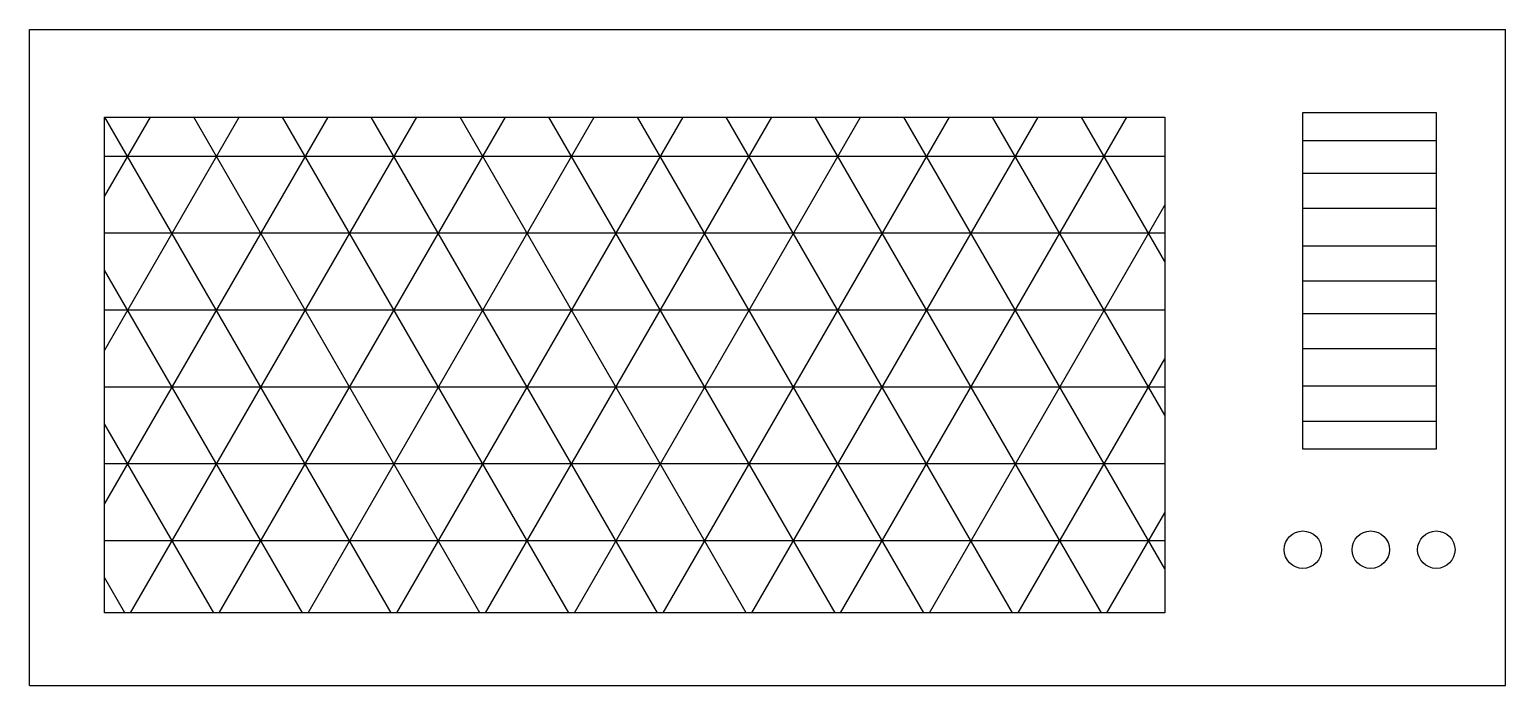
# Model space of a CAD drawing. Header units: millimetres. Extents: x 1738 to 17488, y 11313 to 20600.
# Drawn here: x 4621 to 5341, y 11335 to 11655 of the extents above; entities that cross this region are included whole.
import ezdxf

# ---------------------------------------------------------------- set-up
doc = ezdxf.new("R2010")
doc.units = ezdxf.units.MM

# ---------------------------------------------------------------- blocks, each defined once
blk = doc.blocks.new('A$C4ADA30BC')
at = {"ltscale": 1000}
for p, q in [((0, 0), (0, 320)), ((0, 320), (720, 320)), ((720, 0), (720, 320)), ((36.59, 35.43), (36.59, 277.31)), ((36.59, 88.47), (145.62, 277.31)), ((36.59, 277.31), (553.8, 277.31)), ((36.59, 238.47), (59.02, 277.31)), ((36.59, 163.47), (102.32, 277.31)), ((176.45, 35.43), (36.81, 277.31)), ((49.27, 35.43), (188.92, 277.31)), ((219.75, 35.43), (80.11, 277.31)), ((92.57, 35.43), (232.22, 277.31)), ((263.05, 35.43), (123.41, 277.31)), ((135.88, 35.43), (275.52, 277.31)), ((306.35, 35.43), (166.71, 277.31)), ((179.18, 35.43), (318.82, 277.31)), ((349.66, 35.43), (210.01, 277.31)), ((222.48, 35.43), (362.12, 277.31)), ((392.96, 35.43), (253.31, 277.31)), ((265.78, 35.43), (405.43, 277.31)), ((436.26, 35.43), (296.61, 277.31)), ((309.08, 35.43), (448.73, 277.31)), ((479.56, 35.43), (339.91, 277.31)), ((352.38, 35.43), (492.03, 277.31)), ((522.86, 35.43), (383.22, 277.31)), ((395.68, 35.43), (535.33, 277.31)), ((553.8, 56.85), (426.52, 277.31)), ((553.8, 131.85), (469.82, 277.31)), ((553.8, 206.85), (513.12, 277.31)), ((553.8, 277.31), (553.8, 35.43)), ((621.17, 115.29), (621.17, 279.58)), ((621.17, 279.58), (686.24, 279.58)), ((686.24, 279.58), (686.24, 115.29)), ((621.17, 265.89), (686.24, 265.89)), ((553.8, 258.07), (36.59, 258.07)), ((621.17, 249.92), (686.24, 249.92)), ((438.99, 35.43), (553.8, 234.3)), ((621.17, 232.81), (686.24, 232.81)), ((553.8, 220.57), (36.59, 220.57)), ((621.17, 214.55), (686.24, 214.55)), ((133.15, 35.43), (36.59, 202.68)), ((621.17, 197.44), (686.24, 197.44)), ((553.8, 183.07), (36.59, 183.07)), ((621.17, 181.46), (686.24, 181.46)), ((482.29, 35.43), (553.8, 159.3)), ((621.17, 164.35), (686.24, 164.35)), ((553.8, 145.57), (36.59, 145.57)), ((621.17, 146.1), (686.24, 146.1)), ((89.85, 35.43), (36.59, 127.68)), ((621.17, 128.98), (686.24, 128.98)), ((686.24, 115.29), (621.17, 115.29)), ((553.8, 108.07), (36.59, 108.07)), ((525.59, 35.43), (553.8, 84.3)), ((553.8, 70.57), (36.59, 70.57)), ((46.55, 35.43), (36.59, 52.68)), ((553.8, 35.43), (36.59, 35.43)), ((0, 0), (720, 0))]:
    blk.add_line(p, q, dxfattribs=at)
for centre in [(621.17, 66.24), (654.28, 66.24), (686.26, 66.24)]:
    blk.add_circle(centre, 9.13, dxfattribs=at)

msp = doc.modelspace()

# ---------------------------------------------------------------- block references
msp.add_blockref('A$C4ADA30BC', (4620.73, 11334.96))

doc.saveas('drawing.dxf')
